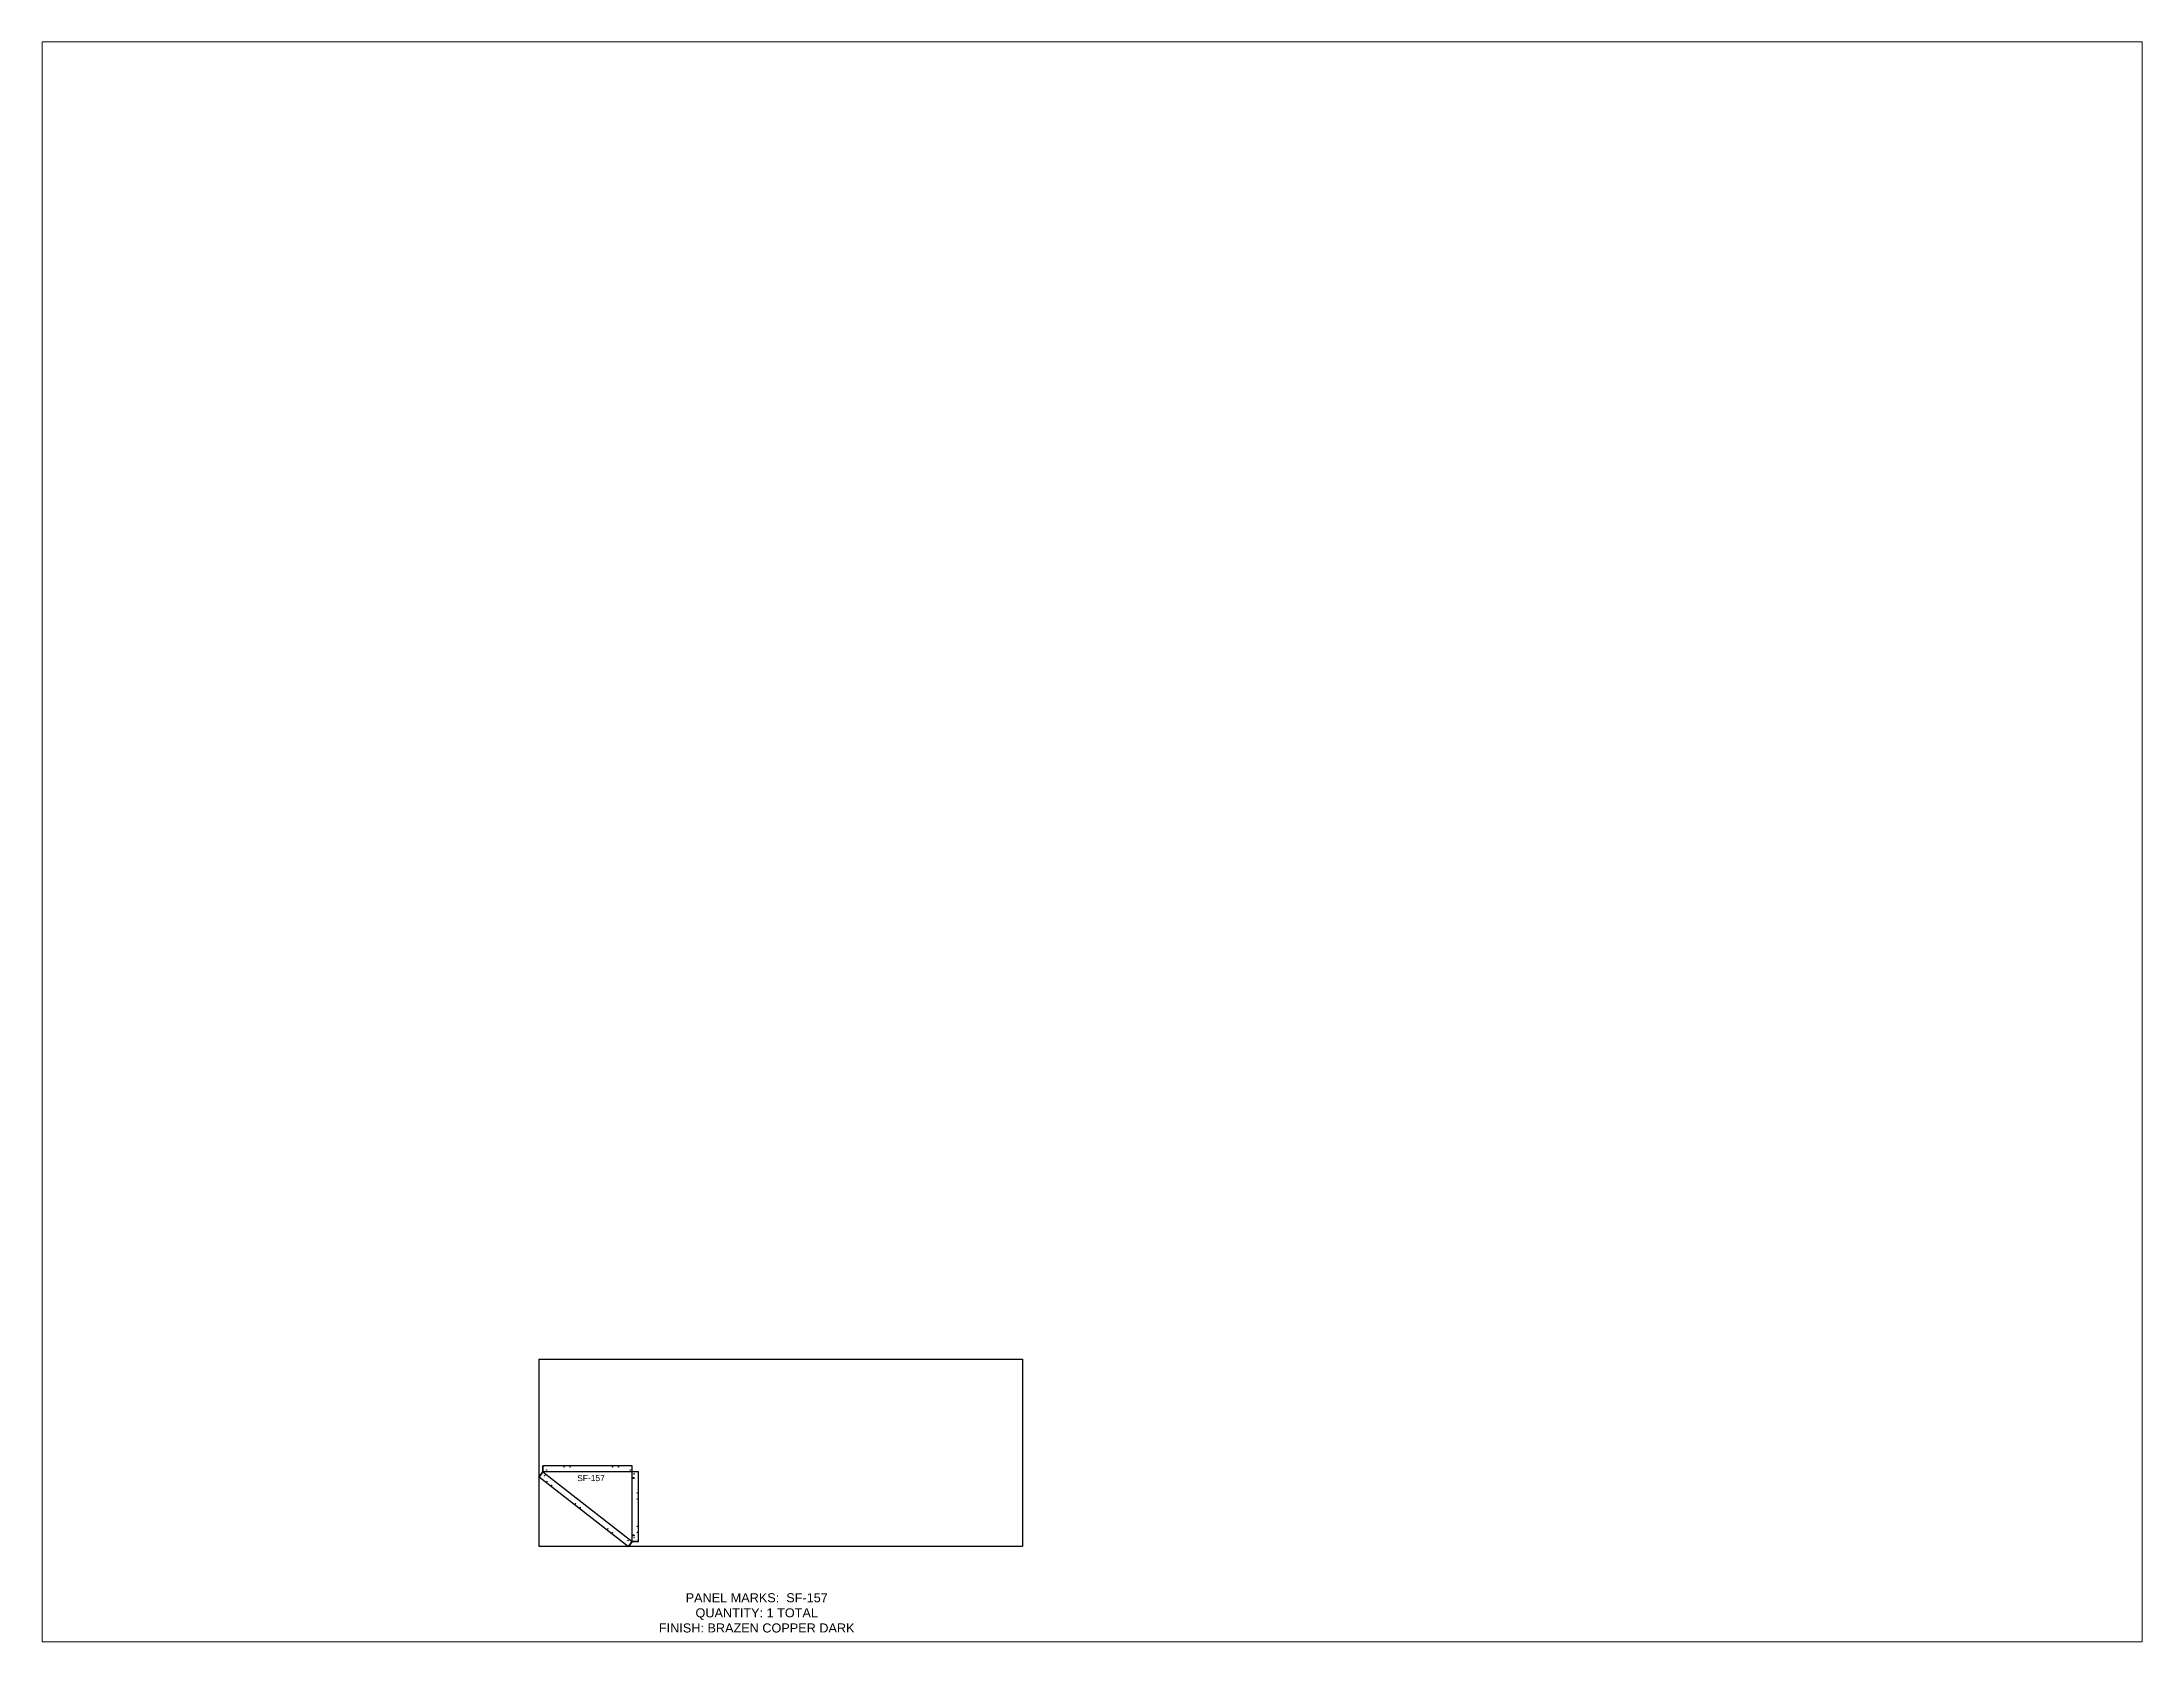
# Paper-space layout 'Layout1' of a CAD drawing. Header units: inches. Extents: x 1.05 to 9.45, y 0.8 to 7.2.
# The model-space entities are those that its viewports show. They can reach past a viewport. Long polylines and large blocks are cut down to what shows.
import ezdxf

# ---------------------------------------------------------------- set-up
doc = ezdxf.new("R2010")
doc.units = ezdxf.units.IN
doc.header["$MEASUREMENT"] = 0
doc.linetypes.add('HIDDEN', pattern=[0.375, 0.25, -0.125])
doc.linetypes.add('PHANTOM', pattern=[2.5, 1.25, -0.25, 0.25, -0.25, 0.25, -0.25])
for name, color, linetype in [('CUT', 7, 'Continuous'), ('DIMS', 1, 'Continuous'), ('HOLES', 6, 'Continuous'), ('ROUT', 1, 'HIDDEN'), ('SHEET', 5, 'PHANTOM'), ('TEXT', 2, 'PHANTOM'), ('V135', 4, 'HIDDEN'), ('WEEPS', 3, 'HIDDEN')]:
    doc.layers.add(name, color=color, linetype=linetype)
doc.styles.get("Standard").update_dxf_attribs({"font": 'arial.ttf'})

msp = doc.modelspace()

# ---------------------------------------------------------------- linework, layer by layer
at = {"layer": 'CUT', "ltscale": 0.25}
msp.add_lwpolyline([(1.27, 26.71), (1.27, 24.65), (0, 23.02), (29.59, 0), (30.85, 1.63), (32.92, 1.63), (32.92, 24.65), (30.85, 24.65), (30.85, 26.71)], close=True, dxfattribs=at)
at = {"layer": 'HOLES', "ltscale": 0.25}
for centre in [(1.87, 23.39), (2.52, 25.27), (2.6, 21.47), (8.27, 26.34), (10.27, 26.34), (24.27, 26.34), (26.27, 26.34), (30.23, 25.27), (31.48, 24.02), (4.18, 20.25), (12.07, 14.11), (32.54, 17.65), (32.54, 15.65), (13.65, 12.88), (22.72, 5.82), (24.29, 4.59), (29.48, 1.9), (31.48, 2.88), (32.54, 6.63), (32.54, 4.63)]:
    msp.add_circle(centre, 0.0625, dxfattribs=at)
at = {"layer": 'ROUT', "ltscale": 0.25}
msp.add_lwpolyline([(32.92, 24.65), (1.27, 24.65), (30.85, 1.63), (30.85, 26.71)], dxfattribs=at)
at = {"layer": 'SHEET'}
msp.add_lwpolyline([(0, 62), (160, 62), (160, 0), (0, 0)], close=True, dxfattribs=at)
at = {"layer": 'V135', "ltscale": 0.25}
for points in [[(0, 23.02), (1.27, 24.65), (1.27, 26.71)], [(32.92, 1.63), (30.85, 1.63), (29.59, 0)]]:
    msp.add_lwpolyline(points, dxfattribs=at)
at = {"layer": 'WEEPS', "ltscale": 0.25}
for centre in [(31.26, 22.65), (31.26, 3.63)]:
    msp.add_circle(centre, 0.188, dxfattribs=at)

# ---------------------------------------------------------------- texts
at = {"layer": 'DIMS', "ltscale": 0.25, "insert": (17.2, 23.61), "char_height": 2, "attachment_point": 2}
msp.add_mtext_dynamic_manual_height_columns('SF-157', width=3.0859, gutter_width=10, heights=[2.07], dxfattribs=at)
at = {"layer": 'TEXT', "insert": (72.05, -22.01), "char_height": 3, "attachment_point": 5}
msp.add_mtext_dynamic_manual_height_columns('\\pxt44;PANEL MARKS:  SF-157\\P\\ptz;QUANTITY: 1 TOTAL\\PFINISH: BRAZEN COPPER DARK', width=199.7409, gutter_width=1, heights=[0], dxfattribs=at)

psp = doc.layouts.get("Layout1")

# ---------------------------------------------------------------- viewports
at = {"layer": 'CUT'}
psp.add_viewport(center=(5.25, 4), size=(8.4, 6.4), view_center_point=(183.0157, 233.1318), view_height=529.538938, dxfattribs=at)

doc.saveas('drawing.dxf')
